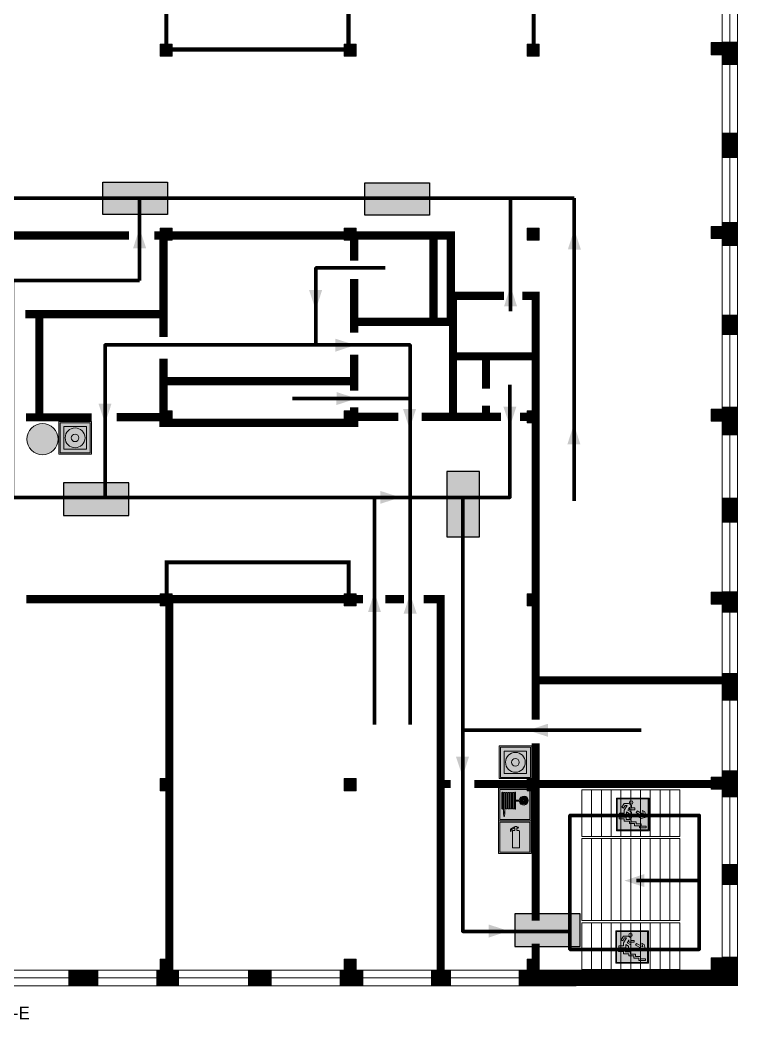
# Model space of a CAD drawing. Header units: millimetres. Extents: x 13810 to 67229, y 12374 to 21950.
# Drawn here: x 25010.5 to 25168.9, y 14165.3 to 14386.4 of the extents above; entities that cross this region are included whole.
import ezdxf

# ---------------------------------------------------------------- set-up
doc = ezdxf.new("R2010")
doc.units = ezdxf.units.MM
doc.layers.add('План_Штампы', color=7, linetype='Continuous')
doc.styles.add('обычный', font='arial.ttf')

# ---------------------------------------------------------------- blocks, each defined once
blk = doc.blocks.new('A$C7B4425F7')
at = {"true_color": 0xffffff}
blk.add_hatch(color=7, dxfattribs=at).paths.add_polyline_path([(0, 0), (-16, 0), (-16, -8), (0, -8)])
h = blk.add_hatch(color=126)
h.paths.add_polyline_path([(-0.2, -0.2), (-15.8, -0.2), (-15.8, -7.8), (-0.2, -7.8)])
h.paths.add_polyline_path([(-11.76, -2.03), (-11.76, -3.66), (-11.17, -3.66, -0.568275), (-11.17, -6.18), (-12.58, -6.18), (-12.58, -2.03)], flags=16)
h.paths.add_polyline_path([(-13.33, -4.12, -0.495768), (-13.59, -6.18), (-15.03, -6.18), (-15.03, -2.03), (-13.59, -2.03, -0.487973)], flags=16)
h.paths.add_polyline_path([(-10.25, -2.03), (-9.48, -2.03), (-9.48, -6.18), (-10.25, -6.18)], flags=16)
h.paths.add_polyline_path([(-13.84, -3.69), (-14.24, -3.69), (-14.24, -3.03), (-13.9, -3.03, -0.692621)], flags=0)
h.paths.add_polyline_path([(-9.15, -2.03), (-8.4, -2.03), (-8.04, -3.07), (-7.68, -2.03), (-6.93, -2.03), (-7.64, -4.1), (-6.93, -6.18), (-7.68, -6.18), (-8.04, -5.14), (-8.4, -6.18), (-9.15, -6.18), (-8.44, -4.1)], flags=16)
h.paths.add_polyline_path([(-11.76, -4.46), (-11.42, -4.46, -0.692621), (-11.36, -5.12), (-11.76, -5.12)], flags=0)
h.paths.add_polyline_path([(-13.9, -5.2), (-14.24, -5.2), (-14.24, -4.55), (-13.84, -4.55, -0.708038)], flags=0)
edge = h.paths.add_edge_path(flags=16)
edge.add_ellipse((-5.51, -4.08), major_axis=(0, 2.05), ratio=0.586184, start_angle=0, end_angle=360)
edge = h.paths.add_edge_path(flags=0)
edge.add_ellipse((-5.51, -4.08), major_axis=(0, 1.14), ratio=0.454828, start_angle=0, end_angle=360)
h.paths.add_polyline_path([(-4.13, -4.96, 0.377264), (-3.48, -4.52, 0.0555), (-3.16, -2.03), (-1.66, -2.03), (-1.66, -4.96), (-0.96, -4.96), (-0.96, -7.01), (-1.75, -7.01), (-1.75, -6.18), (-3.3, -6.18), (-3.3, -7.02), (-4.13, -7.02)], flags=16)
h.paths.add_polyline_path([(-2.73, -2.91), (-2.28, -2.91), (-2.28, -4.96), (-3.05, -4.96, 0.079136)], flags=0)
at = {"color": 126}
blk.add_lwpolyline([(-16, -8), (0, -8), (0, 0), (-16, 0)], close=True, dxfattribs=at)
blk = doc.blocks.new('A$C32E8229D')
at = {"true_color": 0xffffff}
blk.add_hatch(color=7, dxfattribs=at).paths.add_polyline_path([(0, 0), (0, -8), (16, -8), (16, 0)])
h = blk.add_hatch(color=126)
h.paths.add_polyline_path([(0.2, -0.2), (15.8, -0.2), (15.8, -7.8), (0.2, -7.8)])
h.paths.add_polyline_path([(13.49, -2.05), (12.08, -2.05), (11.37, -2.63, 0.162397), (11.29, -2.84), (11.29, -3.63), (10.35, -3.63), (10.35, -4.05), (11.68, -4.05), (11.68, -3.48), (12.26, -4.28), (11.29, -5.1), (11.29, -6.78), (11.85, -6.78), (11.85, -5.44), (12.8, -4.64), (12.8, -5.94), (14.46, -5.94), (14.46, -5.39), (13.45, -5.39), (13.45, -3.97), (12.46, -2.59), (13.15, -2.59), (13.69, -3.34), (14.18, -3)], flags=16)
h.paths.add_polyline_path([(10.74, -1.82, 1), (11.8, -1.82, 1)], flags=16)
h.paths.add_polyline_path([(9.39, -3.59), (5.99, -3.59), (6.56, -3.03), (5.91, -3.03), (5.1, -3.83), (5.91, -4.64), (6.56, -4.64), (5.99, -4.09), (9.39, -4.09)], flags=16)
h.paths.add_polyline_path([(4.29, -1.08), (1.72, -1.08), (1.72, -6.6), (4.29, -6.6)], flags=16)
at = {"color": 126}
blk.add_lwpolyline([(16, -8), (0, -8), (0, 0), (16, 0)], close=True, dxfattribs=at)
blk = doc.blocks.new('A$C54414219')
at = {"true_color": 0xffffff}
h = blk.add_hatch(color=7, dxfattribs=at)
h.paths.add_polyline_path([(2.39, -9.45), (2.39, -18.3), (11.23, -18.3), (11.23, -9.45)], flags=0)
h.paths.add_polyline_path([(10.71, -13.87, -1), (2.92, -13.87, -1)], flags=0)
h.paths.add_polyline_path([(8.3, -13.87, -1), (5.33, -13.87, -1)], flags=0)
h.paths.add_polyline_path([(0.41, -7.47), (0.41, -20.27), (13.21, -20.27), (13.21, -7.47)])
h.paths.add_polyline_path([(0.92, -19.77), (12.71, -19.77), (12.71, -7.98), (0.92, -7.98)], flags=16)
h.paths.add_polyline_path([(11.23, -9.45), (11.23, -18.3), (2.39, -18.3), (2.39, -9.45)], flags=0)
at = {"lineweight": 5}
h = blk.add_hatch(color=242, dxfattribs=at)
h.paths.add_polyline_path([(12.71, -7.98), (0.92, -7.98), (0.92, -19.77), (12.71, -19.77)])
h.paths.add_polyline_path([(11.23, -18.3), (2.39, -18.3), (2.39, -9.45), (11.23, -9.45)], flags=16)
h.paths.add_polyline_path([(10.71, -13.87, -1), (2.92, -13.87, -1)], flags=0)
h.paths.add_polyline_path([(8.3, -13.87, -1), (5.33, -13.87, -1)], flags=0)
at = {"true_color": 0xffffff}
h = blk.add_hatch(color=7, dxfattribs=at)
h.paths.add_polyline_path([(2.39, -9.45), (2.39, -18.3), (11.23, -18.3), (11.23, -9.45)])
h.paths.add_polyline_path([(10.71, -13.87, -1), (2.92, -13.87, -1)], flags=16)
h.paths.add_polyline_path([(8.3, -13.87, -1), (5.33, -13.87, -1)], flags=0)
at = {"lineweight": 5}
h = blk.add_hatch(color=242, dxfattribs=at)
h.paths.add_polyline_path([(2.92, -13.87, 1), (10.71, -13.87, 1)])
h.paths.add_polyline_path([(8.3, -13.87, -1), (5.33, -13.87, -1)], flags=16)
at = {"color": 242, "lineweight": 5}
for p, q in [((0.41, -20.27), (0.41, -7.47)), ((0.41, -7.47), (13.21, -7.47)), ((0.41, -7.47), (13.21, -7.47)), ((13.21, -20.27), (13.21, -7.47)), ((0.41, -20.27), (13.21, -20.27))]:
    blk.add_line(p, q, dxfattribs=at)
for points in [[(0.92, -7.98), (12.71, -7.98), (12.71, -19.77), (0.92, -19.77)], [(2.39, -9.45), (11.23, -9.45), (11.23, -18.3), (2.39, -18.3)]]:
    blk.add_lwpolyline(points, close=True, dxfattribs=at)
for radius in [3.89, 1.49]:
    blk.add_circle((6.81, -13.87), radius, dxfattribs=at)
blk = doc.blocks.new('A$C7B8C2D5B')
at = {"lineweight": 0}
h = blk.add_hatch(color=5, dxfattribs=at)
h.dxf.hatch_style = 1
h.paths.add_polyline_path([(1.4, -3.02, 1), (-2.11, -3.02, 1)])
at = {"color": 5, "lineweight": 0}
blk.add_circle((-0.36, -3.02), 1.75, dxfattribs=at)
blk = doc.blocks.new('A$C3AD82952')
at = {"true_color": 0xf5f5ff}
h = blk.add_hatch(color=7, dxfattribs=at)
h.dxf.hatch_style = 1
h.paths.add_polyline_path([(8.21, 8.73, 0.414214), (7.89, 9.05), (7.22, 9.05), (7.22, 9.92), (7.59, 9.92, 1), (7.57, 10.36), (7.22, 10.36), (7.22, 10.6), (6.43, 10.6), (6.43, 10.36), (6.01, 10.36), (4.74, 9.59), (4.74, 8.69), (4.98, 8.73), (4.98, 9.26), (6.12, 9.91), (6.43, 9.91), (6.43, 9.05), (5.76, 9.05, 0.414214), (5.44, 8.73), (5.44, 2.2), (8.21, 2.2)], flags=0)
h.paths.add_polyline_path([(12.8, 12.8), (0, 12.8), (0, 0), (12.8, 0)])
h.paths.add_polyline_path([(0.51, 12.29), (12.29, 12.29), (12.29, 0.51), (0.51, 0.51)], flags=16)
h.paths.add_polyline_path([(4.74, 9.59), (6.01, 10.36), (6.43, 10.36), (6.43, 10.6), (7.22, 10.6), (7.22, 10.36), (7.59, 10.36, -0.94586), (7.59, 9.92), (7.22, 9.92), (7.22, 9.05), (7.89, 9.05, -0.414214), (8.21, 8.73), (8.21, 2.2), (5.44, 2.2), (5.44, 8.73, -0.414214), (5.76, 9.05), (6.43, 9.05), (6.43, 9.91), (6.12, 9.91), (4.98, 9.26), (4.98, 8.73), (4.74, 8.69)], flags=0)
h = blk.add_hatch(color=242)
h.dxf.hatch_style = 1
h.paths.add_polyline_path([(12.29, 12.29), (0.51, 12.29), (0.51, 0.51), (12.29, 0.51)])
h.paths.add_polyline_path([(4.74, 8.69), (4.74, 9.59), (6.01, 10.36), (6.43, 10.36), (6.43, 10.6), (7.22, 10.6), (7.22, 10.36), (7.59, 10.36, -0.94586), (7.59, 9.92), (7.22, 9.92), (7.22, 9.05), (7.89, 9.05, -0.414214), (8.21, 8.73), (8.21, 2.2), (5.44, 2.2), (5.44, 8.73, -0.414214), (5.76, 9.05), (6.43, 9.05), (6.43, 9.91), (6.12, 9.91), (4.98, 9.26), (4.98, 8.73)], flags=16)
h = blk.add_hatch(color=7, dxfattribs=at)
h.dxf.hatch_style = 1
h.paths.add_polyline_path([(8.21, 8.73, 0.414214), (7.89, 9.05), (7.22, 9.05), (7.22, 9.92), (7.59, 9.92, 1), (7.57, 10.36), (7.22, 10.36), (7.22, 10.6), (6.43, 10.6), (6.43, 10.36), (6.01, 10.36), (4.74, 9.59), (4.74, 8.69), (4.98, 8.73), (4.98, 9.26), (6.12, 9.91), (6.43, 9.91), (6.43, 9.05), (5.76, 9.05, 0.414214), (5.44, 8.73), (5.44, 2.2), (8.21, 2.2)])
at = {"color": 242, "lineweight": 5}
for p, q in [((0, 0), (0, 12.8)), ((0, 12.8), (12.8, 12.8)), ((12.8, 0), (12.8, 12.8)), ((6.01, 10.36), (4.74, 9.59)), ((4.74, 9.59), (4.74, 8.69)), ((4.74, 8.69), (4.98, 8.73)), ((4.98, 9.26), (6.12, 9.91)), ((4.98, 8.73), (4.98, 9.26)), ((5.44, 2.2), (5.44, 8.73)), ((5.76, 9.05), (6.43, 9.05)), ((6.01, 10.36), (6.43, 10.36)), ((6.12, 9.91), (6.43, 9.91)), ((7.22, 10.6), (6.43, 10.6)), ((6.43, 10.6), (6.43, 10.36)), ((6.43, 9.91), (6.43, 9.05)), ((7.22, 10.36), (7.22, 10.6)), ((7.59, 10.36), (7.22, 10.36)), ((7.22, 9.05), (7.22, 9.92)), ((7.59, 9.92), (7.22, 9.92)), ((7.89, 9.05), (7.22, 9.05)), ((8.21, 2.2), (8.21, 8.73)), ((0, 0), (12.8, 0)), ((5.44, 2.2), (8.21, 2.2))]:
    blk.add_line(p, q, dxfattribs=at)
blk.add_lwpolyline([(0.51, 12.29), (12.29, 12.29), (12.29, 0.51), (0.51, 0.51)], close=True, dxfattribs=at)
for centre, radius, start, end in [((5.76, 8.73), 0.32, 90, 180), ((7.58, 10.14), 0.223, 273.1875, 86.8125), ((7.89, 8.73), 0.32, 0, 90)]:
    blk.add_arc(centre, radius, start, end, dxfattribs=at)
blk = doc.blocks.new('A$C37112FD5')
at = {"true_color": 0xf5f5ff}
h = blk.add_hatch(color=7, dxfattribs=at)
h.dxf.hatch_style = 1
h.paths.add_polyline_path([(12.8, -7.4), (0, -7.4), (0, -20.2), (12.8, -20.2)])
h.paths.add_polyline_path([(12.29, -7.91), (12.29, -19.69), (0.51, -19.69), (0.51, -7.91)], flags=16)
h.paths.add_polyline_path([(4.98, -9.04, -0.42597), (5.17, -9.22), (5.17, -12.25), (5.17, -15.29, -0.432244), (4.98, -15.47), (4.83, -15.47, -0.42597), (4.64, -15.29), (4.64, -12.25), (4.64, -9.22, -0.432244), (4.83, -9.04)], flags=0)
h.paths.add_polyline_path([(4.28, -9.22), (4.28, -12.25), (4.28, -15.29, -0.432244), (4.09, -15.47), (3.94, -15.47, -0.42597), (3.75, -15.29), (3.75, -12.25), (3.75, -9.22, -0.432244), (3.94, -9.04), (4.09, -9.04, -0.42597)], flags=0)
h.paths.add_polyline_path([(5.72, -9.04), (5.87, -9.04, -0.42597), (6.06, -9.22), (6.06, -12.25), (6.06, -15.29, -0.432244), (5.87, -15.47), (5.72, -15.47, -0.42597), (5.53, -15.29), (5.53, -12.25), (5.53, -9.22, -0.432244)], flags=0)
h.paths.add_polyline_path([(6.42, -8.9), (6.5, -8.9, -0.42597), (6.69, -9.08), (6.69, -12.03), (8.21, -12.03, -15.824349), (8.21, -12.47), (6.69, -12.47), (6.69, -15.42, -0.432244), (6.5, -15.6), (6.42, -15.6)], flags=0)
h.paths.add_polyline_path([(3.39, -9.22), (3.39, -12.25), (3.39, -15.29, -0.432244), (3.2, -15.47), (3.05, -15.47, -0.42597), (2.85, -15.29), (2.85, -12.25), (2.85, -9.22, -0.432244), (3.05, -9.04), (3.2, -9.04, -0.42597)], flags=0)
h.paths.add_polyline_path([(2.5, -9.22), (2.5, -16.71), (1.96, -16.71), (1.96, -9.22, -0.432244), (2.15, -9.04), (2.31, -9.04, -0.42597)], flags=0)
h.paths.add_polyline_path([(1.61, -8.9), (1.61, -15.6), (1.57, -15.6, -0.42597), (1.37, -15.42), (1.37, -12.03), (1.37, -9.09, -0.432244), (1.57, -8.9)], flags=0)
h.paths.add_polyline_path([(9.76, -10.81), (9.76, -12.03), (8.49, -12.03, -0.336371)], flags=0)
h.paths.add_polyline_path([(8.49, -12.47), (9.76, -12.47), (9.76, -13.7, -0.336371)], flags=0)
h.paths.add_polyline_path([(10.11, -10.81, -0.336371), (11.38, -12.03), (10.11, -12.03)], flags=0)
h.paths.add_polyline_path([(10.11, -12.47), (11.38, -12.47, -0.336371), (10.11, -13.7)], flags=0)
h.paths.add_polyline_path([(2.5, -16.84), (2.5, -17.05), (1.97, -17.05), (1.97, -16.84)], flags=0)
h.paths.add_polyline_path([(2.5, -17.24, -0.033778), (2.24, -18.6, -0.033778), (1.97, -17.24)], flags=0)
h = blk.add_hatch(color=242)
h.dxf.hatch_style = 1
h.paths.add_polyline_path([(12.29, -7.91), (0.51, -7.91), (0.51, -19.69), (12.29, -19.69)])
h.paths.add_polyline_path([(6.42, -15.6), (6.42, -8.9), (6.5, -8.9, -0.42597), (6.69, -9.08), (6.69, -12.03), (8.21, -12.03, -15.824349), (8.21, -12.47), (6.69, -12.47), (6.69, -15.42, -0.432244), (6.5, -15.6)], flags=16)
h.paths.add_polyline_path([(5.87, -15.47), (5.72, -15.47, -0.42597), (5.53, -15.29), (5.53, -12.25), (5.53, -9.22, -0.432244), (5.72, -9.04), (5.87, -9.04, -0.42597), (6.06, -9.22), (6.06, -12.25), (6.06, -15.29, -0.432244)], flags=16)
h.paths.add_polyline_path([(4.98, -15.47), (4.83, -15.47, -0.42597), (4.64, -15.29), (4.64, -12.25), (4.64, -9.22, -0.432244), (4.83, -9.04), (4.98, -9.04, -0.42597), (5.17, -9.22), (5.17, -12.25), (5.17, -15.29, -0.432244)], flags=16)
h.paths.add_polyline_path([(4.09, -15.47), (3.94, -15.47, -0.42597), (3.75, -15.29), (3.75, -12.25), (3.75, -9.22, -0.432244), (3.94, -9.04), (4.09, -9.04, -0.42597), (4.28, -9.22), (4.28, -12.25), (4.28, -15.29, -0.432244)], flags=16)
h.paths.add_polyline_path([(3.2, -15.47), (3.05, -15.47, -0.42597), (2.85, -15.29), (2.85, -12.25), (2.85, -9.22, -0.432244), (3.05, -9.04), (3.2, -9.04, -0.42597), (3.39, -9.22), (3.39, -12.25), (3.39, -15.29, -0.432244)], flags=16)
h.paths.add_polyline_path([(2.5, -17.05), (1.97, -17.05), (1.97, -16.84), (2.5, -16.84)], flags=16)
h.paths.add_polyline_path([(2.5, -17.24, -0.033778), (2.24, -18.6, -0.033778), (1.97, -17.24)], flags=16)
h.paths.add_polyline_path([(2.5, -16.71), (1.96, -16.71), (1.96, -9.22, -0.432244), (2.15, -9.04), (2.31, -9.04, -0.42597), (2.5, -9.22)], flags=16)
h.paths.add_polyline_path([(1.61, -15.6), (1.57, -15.6, -0.42597), (1.37, -15.42), (1.37, -12.03), (1.37, -9.09, -0.432244), (1.57, -8.9), (1.61, -8.9)], flags=16)
h.paths.add_polyline_path([(8.49, -12.47), (9.76, -12.47), (9.76, -13.7, -0.336371)], flags=0)
h.paths.add_polyline_path([(10.11, -13.7), (10.11, -12.47), (11.38, -12.47, -0.336371)], flags=0)
h.paths.add_polyline_path([(8.49, -12.03, -0.336371), (9.76, -10.81), (9.76, -12.03)], flags=0)
h.paths.add_polyline_path([(10.11, -12.03), (10.11, -10.81, -0.336371), (11.38, -12.03)], flags=0)
h = blk.add_hatch(color=7, dxfattribs=at)
h.dxf.hatch_style = 1
h.paths.add_polyline_path([(1.61, -8.9), (1.57, -8.9, 0.432244), (1.37, -9.09), (1.37, -12.03), (1.37, -15.42, 0.42597), (1.57, -15.6), (1.61, -15.6)])
h.paths.add_polyline_path([(2.5, -9.22, 0.42597), (2.31, -9.04), (2.15, -9.04, 0.432244), (1.96, -9.22), (1.96, -16.71), (2.5, -16.71)])
h.paths.add_polyline_path([(2.5, -16.84), (1.97, -16.84), (1.97, -17.05), (2.5, -17.05)])
h.paths.add_polyline_path([(2.5, -17.24), (1.97, -17.24, 0.033778), (2.24, -18.6, 0.033778)])
h.paths.add_polyline_path([(3.39, -12.25), (3.39, -9.22, 0.42597), (3.2, -9.04), (3.05, -9.04, 0.432244), (2.85, -9.22), (2.85, -12.25), (2.85, -15.29, 0.42597), (3.05, -15.47), (3.2, -15.47, 0.432244), (3.39, -15.29)])
h.paths.add_polyline_path([(4.28, -12.25), (4.28, -9.22, 0.42597), (4.09, -9.04), (3.94, -9.04, 0.432244), (3.75, -9.22), (3.75, -12.25), (3.75, -15.29, 0.42597), (3.94, -15.47), (4.09, -15.47, 0.432244), (4.28, -15.29)])
h.paths.add_polyline_path([(5.17, -12.25), (5.17, -9.22, 0.42597), (4.98, -9.04), (4.83, -9.04, 0.432244), (4.64, -9.22), (4.64, -12.25), (4.64, -15.29, 0.42597), (4.83, -15.47), (4.98, -15.47, 0.432244), (5.17, -15.29)])
h.paths.add_polyline_path([(6.06, -12.25), (6.06, -9.22, 0.42597), (5.87, -9.04), (5.72, -9.04, 0.432244), (5.53, -9.22), (5.53, -12.25), (5.53, -15.29, 0.42597), (5.72, -15.47), (5.87, -15.47, 0.432244), (6.06, -15.29)])
h.paths.add_polyline_path([(6.69, -12.47), (8.21, -12.47, 15.824349), (8.21, -12.03), (6.69, -12.03), (6.69, -9.08, 0.42597), (6.5, -8.9), (6.42, -8.9), (6.42, -15.6), (6.5, -15.6, 0.432244), (6.69, -15.42)])
h.paths.add_polyline_path([(8.49, -12.47), (9.76, -12.47), (9.76, -13.7, -0.336371)], flags=16)
h.paths.add_polyline_path([(8.49, -12.03, -0.336371), (9.76, -10.81), (9.76, -12.03)], flags=16)
h.paths.add_polyline_path([(10.11, -12.47), (11.38, -12.47, -0.336371), (10.11, -13.7)], flags=16)
h.paths.add_polyline_path([(10.11, -12.03), (10.11, -10.81, -0.336371), (11.38, -12.03)], flags=16)
h = blk.add_hatch(color=242)
h.dxf.hatch_style = 1
h.paths.add_polyline_path([(9.76, -10.81, 0.336371), (8.49, -12.03), (9.76, -12.03)])
h.paths.add_polyline_path([(10.11, -10.81), (10.11, -12.03), (11.38, -12.03, 0.336371)])
h.paths.add_polyline_path([(11.38, -12.47), (10.11, -12.47), (10.11, -13.7, 0.336371)])
h.paths.add_polyline_path([(9.76, -12.47), (8.49, -12.47, 0.336371), (9.76, -13.7)])
at = {"color": 242, "lineweight": 5}
for p, q in [((0, -20.2), (0, -7.4)), ((0, -7.4), (12.8, -7.4)), ((12.8, -20.2), (12.8, -7.4)), ((1.37, -12.03), (1.37, -9.08)), ((1.57, -8.9), (1.61, -8.9)), ((1.61, -8.9), (1.61, -15.6)), ((1.96, -16.71), (1.96, -9.22)), ((2.15, -9.04), (2.31, -9.04)), ((2.5, -16.71), (2.5, -9.22)), ((2.85, -12.25), (2.85, -9.22)), ((3.05, -9.04), (3.2, -9.04)), ((3.39, -12.25), (3.39, -9.22)), ((3.75, -12.25), (3.75, -9.22)), ((3.94, -9.04), (4.09, -9.04)), ((4.28, -12.25), (4.28, -9.22)), ((4.64, -12.25), (4.64, -9.22)), ((4.83, -9.04), (4.98, -9.04)), ((5.17, -12.25), (5.17, -9.22)), ((5.53, -12.25), (5.53, -9.22)), ((5.72, -9.04), (5.87, -9.04)), ((6.06, -12.25), (6.06, -9.22)), ((6.42, -8.9), (6.42, -15.6)), ((6.5, -8.9), (6.42, -8.9)), ((6.69, -12.03), (6.69, -9.08)), ((9.76, -10.81), (9.76, -12.03)), ((10.11, -10.81), (10.11, -12.03)), ((1.37, -12.03), (1.37, -15.42)), ((1.57, -15.6), (1.61, -15.6)), ((2.85, -12.25), (2.85, -15.29)), ((3.05, -15.47), (3.2, -15.47)), ((3.39, -12.25), (3.39, -15.29)), ((3.75, -12.25), (3.75, -15.29)), ((3.94, -15.47), (4.09, -15.47)), ((4.28, -12.25), (4.28, -15.29)), ((4.64, -12.25), (4.64, -15.29)), ((4.83, -15.47), (4.98, -15.47)), ((5.17, -12.25), (5.17, -15.29)), ((5.53, -12.25), (5.53, -15.29)), ((5.72, -15.47), (5.87, -15.47)), ((6.06, -12.25), (6.06, -15.29)), ((6.42, -15.6), (6.5, -15.6)), ((8.21, -12.03), (6.69, -12.03)), ((8.21, -12.47), (6.69, -12.47)), ((6.69, -12.47), (6.69, -15.42)), ((9.76, -12.03), (8.49, -12.03)), ((9.76, -12.47), (8.49, -12.47)), ((9.76, -12.47), (9.76, -13.7)), ((11.38, -12.03), (10.11, -12.03)), ((11.38, -12.47), (10.11, -12.47)), ((10.11, -12.47), (10.11, -13.7)), ((1.96, -16.71), (2.5, -16.71)), ((1.97, -16.84), (2.5, -16.84)), ((1.97, -17.05), (1.97, -16.84)), ((2.5, -17.05), (1.97, -17.05)), ((1.97, -17.24), (2.5, -17.24)), ((2.5, -16.84), (2.5, -17.05)), ((0, -20.2), (12.8, -20.2))]:
    blk.add_line(p, q, dxfattribs=at)
blk.add_lwpolyline([(0.51, -7.91), (12.29, -7.91), (12.29, -19.69), (0.51, -19.69)], close=True, dxfattribs=at)
for centre, radius, start, end in [((1.56, -9.09), 0.182, 87.1027, 180.6071), ((2.15, -9.22), 0.182, 87.1027, 180.6071), ((2.32, -9.22), 0.182, 359.3929, 92.8973), ((3.04, -9.22), 0.182, 87.1027, 180.6071), ((3.21, -9.22), 0.182, 359.3929, 92.8973), ((3.93, -9.22), 0.182, 87.1027, 180.6071), ((4.1, -9.22), 0.182, 359.3929, 92.8973), ((4.82, -9.22), 0.182, 87.1027, 180.6071), ((4.99, -9.22), 0.182, 359.3929, 92.8973), ((5.71, -9.22), 0.182, 87.1027, 180.6071), ((5.88, -9.22), 0.182, 359.3929, 92.8973), ((6.51, -9.09), 0.182, 359.3929, 92.8973), ((9.93, -12.25), 1.74, 187.2319, 172.7681), ((9.93, -12.25), 1.46, 96.9927, 171.3585), ((9.93, -12.25), 1.46, 8.6415, 83.0073), ((1.56, -15.42), 0.182, 179.3929, 272.8973), ((3.04, -15.29), 0.182, 179.3929, 272.8973), ((3.21, -15.29), 0.182, 267.1027, 0.6071), ((3.93, -15.29), 0.182, 179.3929, 272.8973), ((4.1, -15.29), 0.182, 267.1027, 0.6071), ((4.82, -15.29), 0.182, 179.3929, 272.8973), ((4.99, -15.29), 0.182, 267.1027, 0.6071), ((5.71, -15.29), 0.182, 179.3929, 272.8973), ((5.88, -15.29), 0.182, 267.1027, 0.6071), ((6.51, -15.42), 0.182, 267.1027, 0.6071), ((9.93, -12.25), 1.46, 188.6415, 263.0073), ((9.93, -12.25), 1.46, 276.9927, 351.3585), ((12.17, -15.98), 10.27, 187.041, 194.7793), ((-7.7, -15.98), 10.27, 345.2207, 352.959)]:
    blk.add_arc(centre, radius, start, end, dxfattribs=at)
blk = doc.blocks.new('вниз')
at = {"lineweight": 0, "true_color": 0xffffff}
h = blk.add_hatch(color=7, dxfattribs=at)
h.dxf.hatch_style = 1
h.paths.add_polyline_path([(40994.51, -4472.22), (40986.51, -4472.22), (40986.51, -4480.22), (40994.51, -4480.22)])
h.paths.add_polyline_path([(40994.31, -4472.42), (40994.31, -4480.01), (40986.71, -4480.01), (40986.71, -4472.42)], flags=16)
h.paths.add_polyline_path([(40988.43, -4473.53), (40989.43, -4473.53), (40990.19, -4473.96), (40990.19, -4474.6), (40991, -4474.6), (40991, -4475.06), (40989.73, -4475.06), (40989.73, -4474.46), (40989.3, -4475.18), (40990.17, -4475.7), (40990.17, -4477.11), (40989.63, -4477.11), (40989.63, -4476.01), (40988.94, -4475.59), (40988.94, -4476.46), (40988.94, -4476.46), (40987.47, -4476.46), (40987.26, -4476.46), (40987.26, -4475.92), (40988.4, -4475.92), (40988.4, -4475.2), (40989.1, -4473.99), (40988.66, -4473.99), (40988.24, -4474.7), (40987.86, -4474.47), (40988.41, -4473.56)], flags=0)
h.paths.add_polyline_path([(40990.55, -4473.29, -1), (40989.69, -4473.29, -1)], flags=0)
h.paths.add_polyline_path([(40988.85, -4476.89), (40988.85, -4477.43), (40990.1, -4477.43), (40990.1, -4477.99), (40991.34, -4477.99), (40991.34, -4478.54), (40992.59, -4478.54), (40992.59, -4479.09), (40993.83, -4479.09), (40993.83, -4479.52), (40992.17, -4479.52), (40992.17, -4478.97), (40990.91, -4478.97), (40990.91, -4478.41), (40989.68, -4478.41), (40989.68, -4477.86), (40988.43, -4477.86), (40988.43, -4477.31), (40987.6, -4477.31), (40987.18, -4477.31), (40987.18, -4476.89)], flags=0)
h.paths.add_polyline_path([(40991.61, -4475.33), (40993.12, -4476.2), (40992.9, -4475.27), (40993.48, -4475.6), (40993.83, -4476.88), (40992.56, -4477.22), (40991.97, -4476.88), (40992.9, -4476.61), (40991.38, -4475.74), (40991.58, -4475.39)], flags=0)
h.paths.add_polyline_path([(40990.19, -4473.96), (40989.43, -4473.53), (40988.43, -4473.53), (40988.41, -4473.56), (40987.86, -4474.47), (40988.24, -4474.7), (40988.66, -4473.99), (40989.1, -4473.99), (40988.4, -4475.2), (40988.4, -4475.92), (40987.26, -4475.92), (40987.26, -4476.46), (40987.47, -4476.46), (40988.94, -4476.46), (40988.94, -4476.27), (40988.94, -4475.59), (40989.63, -4476.01), (40989.63, -4477.11), (40990.17, -4477.11), (40990.17, -4475.7), (40989.3, -4475.18), (40989.73, -4474.46), (40989.73, -4475.06), (40991, -4475.06), (40991, -4474.6), (40990.19, -4474.6)], flags=0)
h.paths.add_polyline_path([(40990.55, -4473.29, 1), (40989.69, -4473.29, 1)], flags=0)
h.paths.add_polyline_path([(40991.61, -4475.33), (40991.58, -4475.39), (40991.38, -4475.74), (40992.9, -4476.61), (40991.97, -4476.88), (40992.56, -4477.22), (40993.83, -4476.88), (40993.48, -4475.6), (40992.9, -4475.27), (40993.12, -4476.2)], flags=0)
h.paths.add_polyline_path([(40990.1, -4477.43), (40988.85, -4477.43), (40988.85, -4476.89), (40987.18, -4476.89), (40987.18, -4477.31), (40987.6, -4477.31), (40988.43, -4477.31), (40988.43, -4477.86), (40989.68, -4477.86), (40989.68, -4478.41), (40990.91, -4478.41), (40990.91, -4478.97), (40992.17, -4478.97), (40992.17, -4479.52), (40993.83, -4479.52), (40993.83, -4479.09), (40992.59, -4479.09), (40992.59, -4478.54), (40991.34, -4478.54), (40991.34, -4477.99), (40990.1, -4477.99)], flags=0)
at = {"lineweight": 0}
h = blk.add_hatch(color=126, dxfattribs=at)
h.dxf.hatch_style = 1
h.paths.add_polyline_path([(40994.31, -4472.42), (40986.71, -4472.42), (40986.71, -4480.01), (40994.31, -4480.01)])
h.paths.add_polyline_path([(40988.43, -4473.53), (40989.43, -4473.53), (40990.19, -4473.96), (40990.19, -4474.6), (40991, -4474.6), (40991, -4475.06), (40989.73, -4475.06), (40989.73, -4474.46), (40989.3, -4475.18), (40990.17, -4475.7), (40990.17, -4477.11), (40989.63, -4477.11), (40989.63, -4476.01), (40988.94, -4475.59), (40988.94, -4476.46), (40988.94, -4476.46), (40987.47, -4476.46), (40987.26, -4476.46), (40987.26, -4475.92), (40988.4, -4475.92), (40988.4, -4475.2), (40989.1, -4473.99), (40988.66, -4473.99), (40988.24, -4474.7), (40987.86, -4474.47), (40988.41, -4473.56)], flags=16)
h.paths.add_polyline_path([(40990.55, -4473.29, -1), (40989.69, -4473.29, -1)], flags=16)
h.paths.add_polyline_path([(40988.85, -4476.89), (40988.85, -4477.43), (40990.1, -4477.43), (40990.1, -4477.99), (40991.34, -4477.99), (40991.34, -4478.54), (40992.59, -4478.54), (40992.59, -4479.09), (40993.83, -4479.09), (40993.83, -4479.52), (40992.17, -4479.52), (40992.17, -4478.97), (40990.91, -4478.97), (40990.91, -4478.41), (40989.68, -4478.41), (40989.68, -4477.86), (40988.43, -4477.86), (40988.43, -4477.31), (40987.6, -4477.31), (40987.18, -4477.31), (40987.18, -4476.89)], flags=16)
h.paths.add_polyline_path([(40991.61, -4475.33), (40993.12, -4476.2), (40992.9, -4475.27), (40993.48, -4475.6), (40993.83, -4476.88), (40992.56, -4477.22), (40991.97, -4476.88), (40992.9, -4476.61), (40991.38, -4475.74), (40991.58, -4475.39)], flags=16)
at = {"lineweight": 0, "true_color": 0xffffff}
h = blk.add_hatch(color=7, dxfattribs=at)
h.dxf.hatch_style = 1
h.paths.add_polyline_path([(40989.73, -4474.46), (40989.73, -4475.06), (40991, -4475.06), (40991, -4474.6), (40990.19, -4474.6), (40990.19, -4473.96), (40989.43, -4473.53), (40988.43, -4473.53), (40988.41, -4473.56), (40987.86, -4474.47), (40988.24, -4474.7), (40988.66, -4473.99), (40989.1, -4473.99), (40988.4, -4475.2), (40988.4, -4475.92), (40987.26, -4475.92), (40987.26, -4476.46), (40987.47, -4476.46), (40988.94, -4476.46), (40988.94, -4475.59), (40989.63, -4476.01), (40989.63, -4477.11), (40990.17, -4477.11), (40990.17, -4475.7), (40989.3, -4475.18)])
h.paths.add_polyline_path([(40989.69, -4473.29, 1), (40990.55, -4473.29, 1)])
h.paths.add_polyline_path([(40991.61, -4475.33), (40991.58, -4475.39), (40991.38, -4475.74), (40992.9, -4476.61), (40991.97, -4476.88), (40992.56, -4477.22), (40993.83, -4476.88), (40993.48, -4475.6), (40992.9, -4475.27), (40993.12, -4476.2)])
h.paths.add_polyline_path([(40990.1, -4477.43), (40988.85, -4477.43), (40988.85, -4476.89), (40987.18, -4476.89), (40987.18, -4477.31), (40987.6, -4477.31), (40988.43, -4477.31), (40988.43, -4477.86), (40989.68, -4477.86), (40989.68, -4478.41), (40990.91, -4478.41), (40990.91, -4478.97), (40992.17, -4478.97), (40992.17, -4479.52), (40993.83, -4479.52), (40993.83, -4479.09), (40992.59, -4479.09), (40992.59, -4478.54), (40991.34, -4478.54), (40991.34, -4477.99), (40990.1, -4477.99)])
at = {"color": 126, "lineweight": 0}
for points in [[(40986.51, -4472.22), (40994.51, -4472.22), (40994.51, -4480.22), (40986.51, -4480.22)], [(40986.71, -4472.42), (40994.31, -4472.42), (40994.31, -4480.01), (40986.71, -4480.01)]]:
    blk.add_lwpolyline(points, close=True, dxfattribs=at)
for points in [[(40987.47, -4476.46), (40987.26, -4476.46), (40987.26, -4475.92), (40988.4, -4475.92), (40988.4, -4475.2), (40989.1, -4473.99), (40988.66, -4473.99), (40988.24, -4474.7), (40987.86, -4474.47), (40988.41, -4473.56), (40988.43, -4473.53), (40989.43, -4473.53), (40990.19, -4473.96), (40990.19, -4474.6), (40991, -4474.6), (40991, -4475.06), (40989.73, -4475.06), (40989.73, -4474.46), (40989.3, -4475.18), (40990.17, -4475.7), (40990.17, -4477.11), (40989.63, -4477.11), (40989.63, -4476.01), (40988.94, -4475.59), (40988.94, -4476.46)], [(40987.6, -4477.31), (40987.18, -4477.31), (40987.18, -4476.89), (40988.85, -4476.89), (40988.85, -4477.43), (40990.1, -4477.43), (40990.1, -4477.99), (40991.34, -4477.99), (40991.34, -4478.54), (40992.59, -4478.54), (40992.59, -4479.09), (40993.83, -4479.09), (40993.83, -4479.52), (40992.17, -4479.52), (40992.17, -4478.97), (40990.91, -4478.97), (40990.91, -4478.41), (40989.68, -4478.41), (40989.68, -4477.86), (40988.43, -4477.86), (40988.43, -4477.31), (40987.6, -4477.31)], [(40987.47, -4476.46), (40988.94, -4476.46), (40988.94, -4476.27)], [(40991.58, -4475.39), (40991.38, -4475.74), (40992.9, -4476.61), (40991.97, -4476.88), (40992.56, -4477.22), (40993.83, -4476.88), (40993.48, -4475.6), (40992.9, -4475.27), (40993.12, -4476.2), (40991.61, -4475.33), (40991.58, -4475.39)]]:
    blk.add_lwpolyline(points, dxfattribs=at)
blk.add_circle((40990.12, -4473.29), 0.432, dxfattribs=at)

msp = doc.modelspace()

# ---------------------------------------------------------------- hatches: boundary and pattern name
at = {"lineweight": 0}
h = msp.add_hatch(color=256, dxfattribs=at)
h.dxf.hatch_style = 1
h.paths.add_polyline_path([(25044.07, 14378.44), (25044.07, 14381.11), (25041.41, 14381.11), (25041.41, 14378.44)])
h = msp.add_hatch(color=256, dxfattribs=at)
h.dxf.hatch_style = 1
h.paths.add_polyline_path([(25084.67, 14378.44), (25084.67, 14381.11), (25082.01, 14381.11), (25082.01, 14378.44)])
h = msp.add_hatch(color=256, dxfattribs=at)
h.dxf.hatch_style = 1
h.paths.add_polyline_path([(25125.05, 14378.44), (25125.05, 14381.11), (25122.39, 14381.11), (25122.39, 14378.44)])
h = msp.add_hatch(color=256, dxfattribs=at)
h.dxf.hatch_style = 1
h.paths.add_polyline_path([(25165.72, 14378.78), (25165.72, 14381.45), (25163.05, 14381.45), (25163.05, 14378.78)])
h = msp.add_hatch(color=256, dxfattribs=at)
h.dxf.hatch_style = 1
h.paths.add_polyline_path([(25165.72, 14338.23), (25165.72, 14340.9), (25163.05, 14340.9), (25163.05, 14338.23)])
h = msp.add_hatch(color=256, dxfattribs=at)
h.dxf.hatch_style = 1
h.paths.add_polyline_path([(25044.07, 14337.88), (25044.07, 14340.55), (25041.41, 14340.55), (25041.41, 14337.88)])
h = msp.add_hatch(color=256, dxfattribs=at)
h.dxf.hatch_style = 1
h.paths.add_polyline_path([(25084.67, 14337.88), (25084.67, 14340.55), (25082.01, 14340.55), (25082.01, 14337.88)])
h = msp.add_hatch(color=256, dxfattribs=at)
h.dxf.hatch_style = 1
h.paths.add_polyline_path([(25125.05, 14337.88), (25125.05, 14340.55), (25122.39, 14340.55), (25122.39, 14337.88)])
h = msp.add_hatch(color=256, dxfattribs=at)
h.dxf.hatch_style = 1
h.paths.add_polyline_path([(25044.07, 14297.6), (25044.07, 14300.27), (25041.41, 14300.27), (25041.41, 14297.6)])
h = msp.add_hatch(color=256, dxfattribs=at)
h.dxf.hatch_style = 1
h.paths.add_polyline_path([(25084.67, 14297.6), (25084.67, 14300.27), (25082.01, 14300.27), (25082.01, 14297.6)])
h = msp.add_hatch(color=256, dxfattribs=at)
h.dxf.hatch_style = 1
h.paths.add_polyline_path([(25125.05, 14297.6), (25125.05, 14300.27), (25122.39, 14300.27), (25122.39, 14297.6)])
h = msp.add_hatch(color=256, dxfattribs=at)
h.dxf.hatch_style = 1
h.paths.add_polyline_path([(25165.72, 14297.95), (25165.72, 14300.62), (25163.05, 14300.62), (25163.05, 14297.95)])
h = msp.add_hatch(color=256, dxfattribs=at)
h.dxf.hatch_style = 1
h.paths.add_polyline_path([(25044.07, 14257.23), (25044.07, 14259.9), (25041.41, 14259.9), (25041.41, 14257.23)])
h = msp.add_hatch(color=256, dxfattribs=at)
h.dxf.hatch_style = 1
h.paths.add_polyline_path([(25084.67, 14257.23), (25084.67, 14259.9), (25082.01, 14259.9), (25082.01, 14257.23)])
h = msp.add_hatch(color=256, dxfattribs=at)
h.dxf.hatch_style = 1
h.paths.add_polyline_path([(25125.05, 14257.23), (25125.05, 14259.9), (25122.39, 14259.9), (25122.39, 14257.23)])
h = msp.add_hatch(color=256, dxfattribs=at)
h.dxf.hatch_style = 1
h.paths.add_polyline_path([(25165.72, 14257.58), (25165.72, 14260.25), (25163.05, 14260.25), (25163.05, 14257.58)])
h = msp.add_hatch(color=256, dxfattribs=at)
h.dxf.hatch_style = 1
h.paths.add_polyline_path([(25165.72, 14216.81), (25165.72, 14219.48), (25163.05, 14219.48), (25163.05, 14216.81)])
h = msp.add_hatch(color=256, dxfattribs=at)
h.dxf.hatch_style = 1
h.paths.add_polyline_path([(25044.07, 14216.46), (25044.07, 14219.13), (25041.41, 14219.13), (25041.41, 14216.46)])
h = msp.add_hatch(color=256, dxfattribs=at)
h.dxf.hatch_style = 1
h.paths.add_polyline_path([(25084.67, 14216.46), (25084.67, 14219.13), (25082.01, 14219.13), (25082.01, 14216.46)])
h = msp.add_hatch(color=256, dxfattribs=at)
h.dxf.hatch_style = 1
h.paths.add_polyline_path([(25125.05, 14216.46), (25125.05, 14219.13), (25122.39, 14219.13), (25122.39, 14216.46)])
h = msp.add_hatch(color=256, dxfattribs=at)
h.dxf.hatch_style = 1
h.paths.add_polyline_path([(25165.72, 14176.97), (25165.72, 14179.64), (25163.05, 14179.64), (25163.05, 14176.97)])
h = msp.add_hatch(color=256, dxfattribs=at)
h.dxf.hatch_style = 1
h.paths.add_polyline_path([(25044.07, 14176.62), (25044.07, 14179.29), (25041.41, 14179.29), (25041.41, 14176.62)])
h = msp.add_hatch(color=256, dxfattribs=at)
h.dxf.hatch_style = 1
h.paths.add_polyline_path([(25084.67, 14176.62), (25084.67, 14179.29), (25082.01, 14179.29), (25082.01, 14176.62)])
h = msp.add_hatch(color=256, dxfattribs=at)
h.dxf.hatch_style = 1
h.paths.add_polyline_path([(25125.05, 14176.62), (25125.05, 14179.29), (25122.39, 14179.29), (25122.39, 14176.62)])

# ---------------------------------------------------------------- linework, layer by layer
for points in [[(25165.46, 14458.77), (25165.46, 14174.37)], [(25167.15, 14458.5), (25167.15, 14174.1)], [(25168.85, 14458.73), (25168.85, 14174.33)], [(24923.44, 14176.91), (25133.22, 14176.91)], [(24923.69, 14175.19), (25133.47, 14175.19)], [(24923.42, 14173.43), (25133.2, 14173.43)]]:
    msp.add_lwpolyline(points, dxfattribs=at)
at = {"lineweight": 100, "const_width": 0.9}
msp.add_lwpolyline([(25123.85, 14421), (25123.85, 14380.77)], dxfattribs=at)
at = {"lineweight": 0, "const_width": 0.9}
for points in [[(25082.99, 14379.94), (25082.99, 14389.77), (25042.79, 14389.77), (25042.79, 14379.94)], [(25083.04, 14258.82), (25083.04, 14266.84), (25042.83, 14266.84), (25042.83, 14258.82)]]:
    msp.add_lwpolyline(points, close=True, dxfattribs=at)
at = {"lineweight": 0}
for points, const_width in [([(25167.15, 14381.68), (25167.15, 14376.5)], 3.6), ([(25167.15, 14361.56), (25167.15, 14356.03)], 3.6), ([(25167.15, 14341.91), (25167.15, 14336.59)], 3.6), ([(25034.5, 14338.93), (24997.83, 14338.93)], 1.8), ([(25011.62, 14321.58), (25042.14, 14321.58), (25042.14, 14316.5), (25042.14, 14338.93), (25101.75, 14338.93), (25101.75, 14319.88), (25084.22, 14319.88), (25084.22, 14329.3)], 1.8), ([(25042.14, 14338.93), (25040.11, 14338.93)], 1.8), ([(25084.22, 14338.93), (25084.22, 14333.36)], 1.8), ([(25101.75, 14338.93), (25105.56, 14338.93), (25105.56, 14319.88), (25101.75, 14319.88)], 1.8), ([(25117.27, 14325.62), (25106.06, 14325.62), (25106.06, 14298.91)], 1.8), ([(25120.84, 14298.91), (25124.28, 14298.91), (25124.28, 14325.62), (25121.34, 14325.62)], 1.8), ([(25167.15, 14321.44), (25167.15, 14316.94)], 3.6), ([(25014.73, 14321.58), (25014.73, 14298.81)], 1.8), ([(25084.22, 14319.88), (25084.22, 14317.51)], 1.8), ([(25084.22, 14306.77), (25042.14, 14306.77), (25042.14, 14311.75), (25042.14, 14298.85), (25031.85, 14298.85)], 1.8), ([(25084.22, 14312.65), (25084.22, 14304.72)], 1.8), ([(25106.06, 14312.25), (25124.28, 14312.25)], 1.8), ([(25113.34, 14312.25), (25113.34, 14305.16)], 1.8), ([(25084.22, 14301.05), (25084.22, 14297.6), (25042.14, 14297.6), (25042.14, 14298.85)], 1.8), ([(25084.22, 14301.05), (25084.22, 14298.91), (25093.99, 14298.91)], 1.8), ([(25113.34, 14298.91), (25113.34, 14301.39)], 1.8), ([(25167.15, 14301.18), (25167.15, 14294.84)], 3.6), ([(25011.77, 14298.81), (25026.26, 14298.81)], 1.8), ([(25099.13, 14298.91), (25116.66, 14298.91)], 1.8), ([(25124.28, 14298.91), (25124.28, 14232.1)], 1.8), ([(25167.15, 14281.12), (25167.15, 14275.6)], 3.6), ([(25167.15, 14260.45), (25167.15, 14255.74)], 3.6), ([(25011.85, 14258.7), (25043.43, 14258.7), (25043.43, 14175.45)], 1.8), ([(25043.43, 14258.7), (25086.17, 14258.7)], 1.8), ([(25091.14, 14258.7), (25095.23, 14258.7)], 1.8), ([(25099.58, 14258.7), (25103.31, 14258.7), (25103.31, 14174.86)], 1.8), ([(25167.15, 14242.44), (25167.15, 14236.3)], 3.6), ([(25124.28, 14240.81), (25165.74, 14240.81)], 1.8), ([(25124.28, 14226.92), (25124.28, 14187.83)], 1.8), ([(25167.15, 14220.95), (25167.15, 14215.04)], 3.6), ([(25103.31, 14217.95), (25105.57, 14217.95)], 1.8), ([(25110.76, 14217.95), (25167.44, 14217.95)], 1.8), ([(25167.15, 14200.27), (25167.15, 14195.65)], 3.6), ([(25167.15, 14179.86), (25167.15, 14175.19), (25120.57, 14175.19)], 3.6), ([(25124.28, 14182.72), (25124.28, 14174.19)], 1.8), ([(25027.74, 14175.19), (25021.13, 14175.19)], 3.6), ([(25045.58, 14175.19), (25040.57, 14175.19)], 3.6), ([(25066.02, 14175.19), (25060.81, 14175.19)], 3.6), ([(25086.25, 14175.19), (25081.05, 14175.19)], 3.6), ([(25105.61, 14175.19), (25101.21, 14175.19)], 3.6)]:
    msp.add_lwpolyline(points, dxfattribs=dict(at, const_width=const_width))
for points in [[(25044.07, 14381.11), (25044.07, 14378.44), (25041.41, 14378.44), (25041.41, 14381.11)], [(25084.67, 14381.11), (25084.67, 14378.44), (25082.01, 14378.44), (25082.01, 14381.11)], [(25125.05, 14381.11), (25125.05, 14378.44), (25122.39, 14378.44), (25122.39, 14381.11)], [(25165.72, 14381.45), (25165.72, 14378.78), (25163.05, 14378.78), (25163.05, 14381.45)], [(25165.72, 14340.9), (25165.72, 14338.23), (25163.05, 14338.23), (25163.05, 14340.9)], [(25044.07, 14340.55), (25044.07, 14337.88), (25041.41, 14337.88), (25041.41, 14340.55)], [(25084.67, 14340.55), (25084.67, 14337.88), (25082.01, 14337.88), (25082.01, 14340.55)], [(25125.05, 14340.55), (25125.05, 14337.88), (25122.39, 14337.88), (25122.39, 14340.55)], [(25044.07, 14300.27), (25044.07, 14297.6), (25041.41, 14297.6), (25041.41, 14300.27)], [(25084.67, 14300.27), (25084.67, 14297.6), (25082.01, 14297.6), (25082.01, 14300.27)], [(25125.05, 14300.27), (25125.05, 14297.6), (25122.39, 14297.6), (25122.39, 14300.27)], [(25165.72, 14300.62), (25165.72, 14297.95), (25163.05, 14297.95), (25163.05, 14300.62)], [(25044.07, 14259.9), (25044.07, 14257.23), (25041.41, 14257.23), (25041.41, 14259.9)], [(25084.67, 14259.9), (25084.67, 14257.23), (25082.01, 14257.23), (25082.01, 14259.9)], [(25125.05, 14259.9), (25125.05, 14257.23), (25122.39, 14257.23), (25122.39, 14259.9)], [(25165.72, 14260.25), (25165.72, 14257.58), (25163.05, 14257.58), (25163.05, 14260.25)], [(25165.72, 14219.48), (25165.72, 14216.81), (25163.05, 14216.81), (25163.05, 14219.48)], [(25044.07, 14219.13), (25044.07, 14216.46), (25041.41, 14216.46), (25041.41, 14219.13)], [(25084.67, 14219.13), (25084.67, 14216.46), (25082.01, 14216.46), (25082.01, 14219.13)], [(25125.05, 14219.13), (25125.05, 14216.46), (25122.39, 14216.46), (25122.39, 14219.13)], [(25134.47, 14216.65), (25134.47, 14206.38), (25136.63, 14206.38), (25136.63, 14216.65)], [(25136.63, 14216.65), (25136.63, 14206.38), (25138.79, 14206.38), (25138.79, 14216.65)], [(25138.79, 14216.65), (25138.79, 14206.38), (25140.95, 14206.38), (25140.95, 14216.65)], [(25140.95, 14216.65), (25140.95, 14206.38), (25143.12, 14206.38), (25143.12, 14216.65)], [(25143.12, 14216.65), (25143.12, 14206.38), (25145.28, 14206.38), (25145.28, 14216.65)], [(25145.28, 14216.65), (25145.28, 14206.38), (25147.44, 14206.38), (25147.44, 14216.65)], [(25147.44, 14216.65), (25147.44, 14206.38), (25149.6, 14206.38), (25149.6, 14216.65)], [(25149.6, 14216.65), (25149.6, 14206.38), (25151.76, 14206.38), (25151.76, 14216.65)], [(25151.76, 14216.65), (25151.76, 14206.38), (25153.92, 14206.38), (25153.92, 14216.65)], [(25153.92, 14216.65), (25153.92, 14206.38), (25156.08, 14206.38), (25156.08, 14216.65)], [(25134.47, 14205.95), (25134.47, 14187.85), (25136.63, 14187.85), (25136.63, 14205.95)], [(25136.63, 14205.95), (25136.63, 14187.85), (25138.79, 14187.85), (25138.79, 14205.95)], [(25138.79, 14205.95), (25138.79, 14187.85), (25140.95, 14187.85), (25140.95, 14205.95)], [(25140.95, 14205.95), (25140.95, 14187.85), (25143.12, 14187.85), (25143.12, 14205.95)], [(25143.12, 14205.95), (25143.12, 14187.85), (25145.28, 14187.85), (25145.28, 14205.95)], [(25145.28, 14205.95), (25145.28, 14187.85), (25147.44, 14187.85), (25147.44, 14205.95)], [(25147.44, 14205.95), (25147.44, 14187.85), (25149.6, 14187.85), (25149.6, 14205.95)], [(25149.6, 14205.95), (25149.6, 14187.85), (25151.76, 14187.85), (25151.76, 14205.95)], [(25151.76, 14205.95), (25151.76, 14187.85), (25153.92, 14187.85), (25153.92, 14205.95)], [(25153.92, 14205.95), (25153.92, 14187.85), (25156.08, 14187.85), (25156.08, 14205.95)], [(25134.47, 14187.32), (25134.47, 14177.05), (25136.63, 14177.05), (25136.63, 14187.32)], [(25136.63, 14187.32), (25136.63, 14177.05), (25138.79, 14177.05), (25138.79, 14187.32)], [(25138.79, 14187.32), (25138.79, 14177.05), (25140.95, 14177.05), (25140.95, 14187.32)], [(25140.95, 14187.32), (25140.95, 14177.05), (25143.12, 14177.05), (25143.12, 14187.32)], [(25143.12, 14187.32), (25143.12, 14177.05), (25145.28, 14177.05), (25145.28, 14187.32)], [(25145.28, 14187.32), (25145.28, 14177.05), (25147.44, 14177.05), (25147.44, 14187.32)], [(25147.44, 14187.32), (25147.44, 14177.05), (25149.6, 14177.05), (25149.6, 14187.32)], [(25149.6, 14187.32), (25149.6, 14177.05), (25151.76, 14177.05), (25151.76, 14187.32)], [(25151.76, 14187.32), (25151.76, 14177.05), (25153.92, 14177.05), (25153.92, 14187.32)], [(25153.92, 14187.32), (25153.92, 14177.05), (25156.08, 14177.05), (25156.08, 14187.32)], [(25165.72, 14179.64), (25165.72, 14176.97), (25163.05, 14176.97), (25163.05, 14179.64)], [(25044.07, 14179.29), (25044.07, 14176.62), (25041.41, 14176.62), (25041.41, 14179.29)], [(25084.67, 14179.29), (25084.67, 14176.62), (25082.01, 14176.62), (25082.01, 14179.29)], [(25125.05, 14179.29), (25125.05, 14176.62), (25122.39, 14176.62), (25122.39, 14179.29)]]:
    msp.add_lwpolyline(points, close=True, dxfattribs=at)
at = {"color": 126, "lineweight": 100, "true_color": 0x008754}
for points in [[(24985.68, 14334.01), (24985.68, 14347.16), (24967.52, 14347.16), (25036.88, 14347.16), (25036.88, 14328.99)], [(25036.88, 14347.16), (25118.72, 14347.16), (25118.72, 14322.19)], [(25118.72, 14347.16), (25132.76, 14347.16)], [(25132.76, 14347.16), (25132.76, 14280.41)], [(25091.08, 14331.78), (25075.79, 14331.78), (25075.79, 14314.78), (25096.58, 14314.78), (25096.58, 14281.15), (25029.24, 14281.15), (25029.24, 14314.78), (25075.79, 14314.78)], [(25036.88, 14328.99), (25008.8, 14328.99), (25008.8, 14281.15), (25029.24, 14281.15)], [(25096.58, 14281.15), (25118.62, 14281.15), (25118.62, 14305.96)], [(25070.66, 14302.99), (25096.58, 14302.99)], [(25088.71, 14231.05), (25088.71, 14281.15)], [(25096.58, 14281.15), (25096.58, 14231.05)], [(25146.55, 14196.64), (25160.42, 14196.64), (25160.42, 14211.03), (25131.85, 14211.03), (25131.85, 14185.45), (25108.21, 14185.45), (25108.21, 14281.15)], [(25108.21, 14229.8), (25147.56, 14229.8)], [(25131.85, 14185.45), (25131.85, 14181.47), (25160.42, 14181.47), (25160.42, 14196.64)]]:
    msp.add_lwpolyline(points, dxfattribs=at)
at = {"layer": 'План_Штампы', "color": 126, "true_color": 0x008754}
for points in [[(25038.32, 14336.11), (25035.44, 14336.11), (25036.86, 14340.52)], [(25134.27, 14335.82), (25131.4, 14335.83), (25132.82, 14340.24)], [(25120.19, 14323.3), (25117.32, 14323.3), (25118.74, 14327.71)], [(25074.29, 14326.87), (25077.16, 14326.87), (25075.75, 14322.46)], [(25080.09, 14313.28), (25080.1, 14316.15), (25084.51, 14314.74)], [(25080.33, 14301.52), (25080.34, 14304.39), (25084.75, 14302.97)], [(25027.8, 14301.84), (25030.68, 14301.84), (25029.26, 14297.43)], [(25117.17, 14301.17), (25120.04, 14301.17), (25118.62, 14296.76)], [(25095.02, 14300.66), (25097.89, 14300.66), (25096.47, 14296.25)], [(25134.17, 14292.86), (25131.3, 14292.87), (25132.72, 14297.27)], [(25089.98, 14279.72), (25089.99, 14282.59), (25094.4, 14281.17)], [(25090.16, 14255.86), (25087.29, 14255.86), (25088.7, 14260.27)], [(25098.04, 14255.51), (25095.16, 14255.52), (25096.58, 14259.92)], [(25127.02, 14231.23), (25127.02, 14228.35), (25122.61, 14229.77)], [(25106.71, 14223.98), (25109.58, 14223.97), (25108.17, 14219.56)], [(25148.3, 14198.09), (25148.3, 14195.22), (25143.89, 14196.64)], [(25113.94, 14184.08), (25113.95, 14186.95), (25118.36, 14185.53)]]:
    msp.add_solid(points, dxfattribs=at)

# ---------------------------------------------------------------- block references
at = {"rotation": 270}
for name, p, xscale, yscale, zscale in [('A$C7B8C2D5B', (25021.36, 14293.29), 1.959677417948842, 1.959677417948842, 1.959677417948842), ('A$C54414219', (25030.44, 14298.12), 0.5625, 0.5625, 0.5625), ('A$C54414219', (25127.62, 14226.56), 0.5625, 0.5625, 0.5625)]:
    msp.add_blockref(name, p, dxfattribs=dict(at, xscale=xscale, yscale=yscale, zscale=zscale))
for name, p, xscale, yscale, zscale in [('A$C37112FD5', (25116.09, 14221.18), 0.5624985604081303, 0.5624985604081303, 0.5624985604081303), ('A$C3AD82952', (25116.09, 14202.62), 0.5625, 0.5625, 0.5625)]:
    msp.add_blockref(name, p, dxfattribs=dict(xscale=xscale, yscale=yscale, zscale=zscale))
at = {"color": 126, "true_color": 0x008754, "xscale": 0.9, "yscale": 0.9, "zscale": 0.9}
for p in [(-11745.73, 18239.83), (-11745.88, 18210.6)]:
    msp.add_blockref('вниз', p, dxfattribs=at)
at = {"layer": 'План_Штампы', "color": 126, "true_color": 0x008754}
for p, xscale, yscale, zscale, rotation in [((25028.77, 14350.69), 0.8910095811724809, 0.8910095811724809, 0.8910095811724809, 359.9978653237144), ((25086.58, 14350.54), 0.8910095811724809, 0.8910095811724809, 0.8910095811724809, 359.9978653237144), ((25111.87, 14272.44), -0.9, 0.9, 0.9, 270)]:
    msp.add_blockref('A$C32E8229D', p, dxfattribs=dict(at, xscale=xscale, yscale=yscale, zscale=zscale, rotation=rotation))
at = {"layer": 'План_Штампы', "color": 126, "true_color": 0x008754, "xscale": -0.9, "yscale": 0.9, "zscale": 0.9}
msp.add_blockref('A$C32E8229D', (25034.5, 14284.33), dxfattribs=at)
at = {"layer": 'План_Штампы', "xscale": 0.9, "yscale": 0.9, "zscale": 0.9}
msp.add_blockref('A$C7B4425F7', (25134.13, 14189.34), dxfattribs=at)

# ---------------------------------------------------------------- texts
at = {"lineweight": 0, "insert": (24938.62, 14167.06), "char_height": 2.8, "width": 191.3484, "attachment_point": 5, "style": 'обычный'}
msp.add_mtext('\\pi-8.4,l8.4,t8.4;{\\fProxima Nova Rg|b0|i0|c204|p2;ИЗГОТОВИТЕЛЬ: ИП АНДРЕЕВ А. А.\\fProxima Nova Rg|b0|i0|c0|p2; \\fProxima Nova Rg|b0|i0|c204|p2;ФП-24 - 2022/ 200-25-1440 ГОСТ 34428-2018-Е\\H1.2266x; }', dxfattribs=at)

doc.saveas('drawing.dxf')
